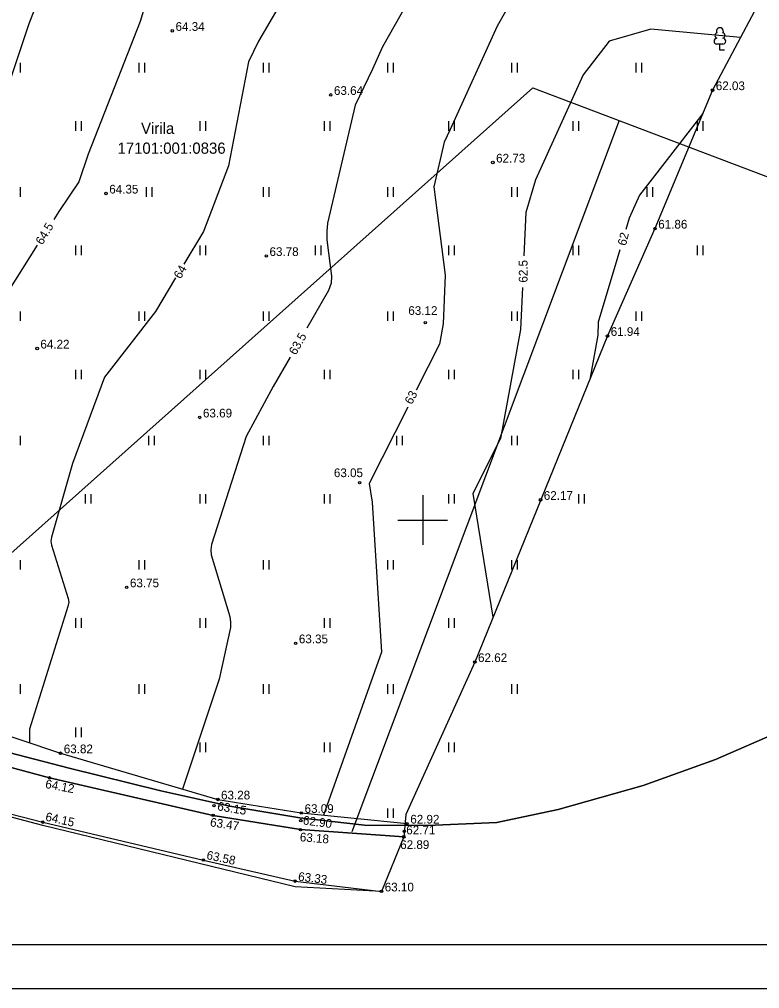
# Model space of a CAD drawing. Extents: x 638774 to 639510, y 6455594 to 6457445.
# Drawn here: x 639317.6 to 639377.1, y 6456862.3 to 6456940.3 of the extents above; entities that cross this region are included whole.
import ezdxf

# ---------------------------------------------------------------- set-up
doc = ezdxf.new("R2010")
doc.units = 0
for name, color, linetype in [('DTRASS', 7, 'Continuous'), ('HALJASTUS', 7, 'Continuous'), ('HORISONTAAL-EH2000', 7, 'Continuous'), ('KORGUS-EH2000', 7, 'Continuous'), ('MOOTPIIR', 7, 'Continuous'), ('PIIR', 7, 'Continuous'), ('PUU', 7, 'Continuous'), ('TEE', 7, 'Continuous'), ('VEEKOGU', 7, 'Continuous'), ('VORK', 7, 'Continuous'), ('VORMISTUS', 7, 'Continuous')]:
    doc.layers.add(name, color=color, linetype=linetype)

msp = doc.modelspace()

# ---------------------------------------------------------------- linework, layer by layer
at = {"layer": 'DTRASS'}
msp.add_line((639365.809, 6456932.157), (639344.298, 6456874.909), dxfattribs=at)
msp.add_lwpolyline([(639304.431, 6456886.243), (639358.871, 6456934.792), (639378.158, 6456927.466)], dxfattribs=at)
at = {"layer": 'HALJASTUS'}
for p, q in [((639317.611, 6456936.787), (639317.611, 6456936.026)), ((639327.156, 6456936.787), (639327.156, 6456936.026)), ((639327.611, 6456936.787), (639327.611, 6456936.026)), ((639337.156, 6456936.787), (639337.156, 6456936.026)), ((639337.611, 6456936.787), (639337.611, 6456936.026)), ((639347.156, 6456936.787), (639347.156, 6456936.026)), ((639347.611, 6456936.787), (639347.611, 6456936.026)), ((639357.156, 6456936.787), (639357.156, 6456936.026)), ((639357.611, 6456936.787), (639357.611, 6456936.026)), ((639367.156, 6456936.787), (639367.156, 6456936.026)), ((639367.611, 6456936.787), (639367.611, 6456936.026)), ((639322.069, 6456932.095), (639322.069, 6456931.334)), ((639322.524, 6456932.095), (639322.524, 6456931.334)), ((639332.069, 6456932.095), (639332.069, 6456931.334)), ((639332.524, 6456932.095), (639332.524, 6456931.334)), ((639342.069, 6456932.095), (639342.069, 6456931.334)), ((639342.524, 6456932.095), (639342.524, 6456931.334)), ((639352.069, 6456932.095), (639352.069, 6456931.334)), ((639352.524, 6456932.095), (639352.524, 6456931.334)), ((639362.069, 6456932.095), (639362.069, 6456931.334)), ((639362.524, 6456932.095), (639362.524, 6456931.334)), ((639372.069, 6456932.095), (639372.069, 6456931.334)), ((639372.524, 6456932.095), (639372.524, 6456931.334)), ((639317.611, 6456926.787), (639317.611, 6456926.026)), ((639327.743, 6456926.787), (639327.743, 6456926.026)), ((639328.198, 6456926.787), (639328.198, 6456926.026)), ((639337.156, 6456926.787), (639337.156, 6456926.026)), ((639337.611, 6456926.787), (639337.611, 6456926.026)), ((639347.156, 6456926.787), (639347.156, 6456926.026)), ((639347.611, 6456926.787), (639347.611, 6456926.026)), ((639357.156, 6456926.787), (639357.156, 6456926.026)), ((639357.611, 6456926.787), (639357.611, 6456926.026)), ((639368.018, 6456926.787), (639368.018, 6456926.026)), ((639368.473, 6456926.787), (639368.473, 6456926.026)), ((639322.069, 6456922.095), (639322.069, 6456921.334)), ((639322.524, 6456922.095), (639322.524, 6456921.334)), ((639332.069, 6456922.095), (639332.069, 6456921.334)), ((639332.524, 6456922.095), (639332.524, 6456921.334)), ((639341.358, 6456922.095), (639341.358, 6456921.334)), ((639341.813, 6456922.095), (639341.813, 6456921.334)), ((639352.069, 6456922.095), (639352.069, 6456921.334)), ((639352.524, 6456922.095), (639352.524, 6456921.334)), ((639362.069, 6456922.095), (639362.069, 6456921.334)), ((639362.524, 6456922.095), (639362.524, 6456921.334)), ((639372.069, 6456922.095), (639372.069, 6456921.334)), ((639372.524, 6456922.095), (639372.524, 6456921.334)), ((639317.611, 6456916.787), (639317.611, 6456916.026)), ((639327.156, 6456916.787), (639327.156, 6456916.026)), ((639327.611, 6456916.787), (639327.611, 6456916.026)), ((639337.156, 6456916.787), (639337.156, 6456916.026)), ((639337.611, 6456916.787), (639337.611, 6456916.026)), ((639347.156, 6456916.787), (639347.156, 6456916.026)), ((639347.611, 6456916.787), (639347.611, 6456916.026)), ((639357.156, 6456916.787), (639357.156, 6456916.026)), ((639357.611, 6456916.787), (639357.611, 6456916.026)), ((639367.156, 6456916.787), (639367.156, 6456916.026)), ((639367.611, 6456916.787), (639367.611, 6456916.026)), ((639322.069, 6456912.095), (639322.069, 6456911.334)), ((639322.524, 6456912.095), (639322.524, 6456911.334)), ((639332.069, 6456912.095), (639332.069, 6456911.334)), ((639332.524, 6456912.095), (639332.524, 6456911.334)), ((639342.069, 6456912.095), (639342.069, 6456911.334)), ((639342.524, 6456912.095), (639342.524, 6456911.334)), ((639352.069, 6456912.095), (639352.069, 6456911.334)), ((639352.524, 6456912.095), (639352.524, 6456911.334)), ((639362.069, 6456912.095), (639362.069, 6456911.334)), ((639362.524, 6456912.095), (639362.524, 6456911.334)), ((639317.611, 6456906.787), (639317.611, 6456906.026)), ((639327.931, 6456906.787), (639327.931, 6456906.026)), ((639328.386, 6456906.787), (639328.386, 6456906.026)), ((639337.156, 6456906.787), (639337.156, 6456906.026)), ((639337.611, 6456906.787), (639337.611, 6456906.026)), ((639347.898, 6456906.787), (639347.898, 6456906.026)), ((639348.353, 6456906.787), (639348.353, 6456906.026)), ((639357.156, 6456906.787), (639357.156, 6456906.026)), ((639357.611, 6456906.787), (639357.611, 6456906.026)), ((639322.851, 6456902.095), (639322.851, 6456901.334)), ((639323.306, 6456902.095), (639323.306, 6456901.334)), ((639332.069, 6456902.095), (639332.069, 6456901.334)), ((639332.524, 6456902.095), (639332.524, 6456901.334)), ((639342.069, 6456902.095), (639342.069, 6456901.334)), ((639342.524, 6456902.095), (639342.524, 6456901.334)), ((639352.069, 6456902.095), (639352.069, 6456901.334)), ((639352.524, 6456902.095), (639352.524, 6456901.334)), ((639362.543, 6456902.095), (639362.543, 6456901.334)), ((639362.998, 6456902.095), (639362.998, 6456901.334)), ((639317.611, 6456896.787), (639317.611, 6456896.026)), ((639327.156, 6456896.787), (639327.156, 6456896.026)), ((639327.611, 6456896.787), (639327.611, 6456896.026)), ((639337.156, 6456896.787), (639337.156, 6456896.026)), ((639337.611, 6456896.787), (639337.611, 6456896.026)), ((639347.156, 6456896.787), (639347.156, 6456896.026)), ((639347.611, 6456896.787), (639347.611, 6456896.026)), ((639357.156, 6456896.787), (639357.156, 6456896.026)), ((639357.611, 6456896.787), (639357.611, 6456896.026)), ((639322.069, 6456892.095), (639322.069, 6456891.334)), ((639322.524, 6456892.095), (639322.524, 6456891.334)), ((639332.069, 6456892.095), (639332.069, 6456891.334)), ((639332.524, 6456892.095), (639332.524, 6456891.334)), ((639342.069, 6456892.095), (639342.069, 6456891.334)), ((639342.524, 6456892.095), (639342.524, 6456891.334)), ((639352.069, 6456892.095), (639352.069, 6456891.334)), ((639352.524, 6456892.095), (639352.524, 6456891.334)), ((639317.611, 6456886.787), (639317.611, 6456886.026)), ((639327.156, 6456886.787), (639327.156, 6456886.026)), ((639327.611, 6456886.787), (639327.611, 6456886.026)), ((639337.156, 6456886.787), (639337.156, 6456886.026)), ((639337.611, 6456886.787), (639337.611, 6456886.026)), ((639347.156, 6456886.787), (639347.156, 6456886.026)), ((639347.611, 6456886.787), (639347.611, 6456886.026)), ((639357.156, 6456886.787), (639357.156, 6456886.026)), ((639357.611, 6456886.787), (639357.611, 6456886.026)), ((639322.069, 6456883.304), (639322.069, 6456882.543)), ((639322.524, 6456883.304), (639322.524, 6456882.543)), ((639332.069, 6456882.095), (639332.069, 6456881.334)), ((639332.524, 6456882.095), (639332.524, 6456881.334)), ((639342.069, 6456882.095), (639342.069, 6456881.334)), ((639342.524, 6456882.095), (639342.524, 6456881.334)), ((639352.069, 6456882.095), (639352.069, 6456881.334)), ((639352.524, 6456882.095), (639352.524, 6456881.334)), ((639347.156, 6456876.787), (639347.156, 6456876.026)), ((639347.611, 6456876.787), (639347.611, 6456876.026))]:
    msp.add_line(p, q, dxfattribs=at)
at = {"layer": 'HORISONTAAL-EH2000'}
for points in [[(639325.394, 6456962.518), (639325.248, 6456961.624), (639325.312, 6456960.773), (639323.483, 6456954.504), (639322.429, 6456952.727), (639319.315, 6456942.486), (639318.316, 6456939.932), (639315.099, 6456930.323), (639313.109, 6456927.377)], [(639334.664, 6456954.099), (639334.516, 6456953.592), (639328.032, 6456942.655), (639327.266, 6456940.138), (639323.084, 6456929.447), (639322.338, 6456927.219), (639320.723, 6456924.829), (639320.314, 6456924.187)], [(639356.603, 6456952.37), (639356.94, 6456950.71), (639356.815, 6456950.186), (639356.473, 6456949.491), (639354.047, 6456947.465), (639350.742, 6456945.108), (639346.759, 6456938.089), (639345.95, 6456936.298), (639344.564, 6456933.4), (639342.353, 6456923.893), (639342.274, 6456923.229), (639342.287, 6456922.551), (639342.666, 6456919.632), (639342.634, 6456919.056), (639342.428, 6456918.467), (639340.69, 6456915.455)], [(639343.155, 6456949.107), (639340.356, 6456944.67), (639336.778, 6456938.534), (639335.992, 6456936.891), (639334.39, 6456928.508), (639332.363, 6456923.225), (639330.775, 6456920.588)], [(639367.233, 6456946.537), (639364.253, 6456944.979), (639363.861, 6456944.641), (639363.08, 6456944.714), (639362.779, 6456944.627), (639358.436, 6456942.919), (639357.323, 6456942.125), (639355.981, 6456939.761), (639352.22, 6456931.433), (639351.731, 6456930.41), (639350.896, 6456926.818), (639351.82, 6456919.709), (639351.64, 6456915.785), (639351.342, 6456914.146), (639349.486, 6456910.465)], [(639375.573, 6456938.837), (639368.346, 6456939.513), (639365, 6456938.552), (639362.898, 6456935.838), (639359.067, 6456927.382), (639358.293, 6456924.767), (639358.132, 6456921.277)], [(639372.536, 6456932.724), (639367.435, 6456926.138), (639366.606, 6456924.309), (639366.335, 6456923.393)], [(639318.995, 6456922.114), (639314.821, 6456915.557), (639311.679, 6456907.275), (639309.788, 6456903.543), (639308.783, 6456900.004), (639308.761, 6456899.579), (639308.848, 6456899.2), (639311.164, 6456894.479), (639312.259, 6456890.984), (639311.503, 6456888.568), (639311.497, 6456884.382)], [(639365.851, 6456921.758), (639364.128, 6456915.936), (639364.079, 6456914.88), (639363.432, 6456911.316)], [(639330.125, 6456919.508), (639328.492, 6456916.796), (639324.415, 6456911.505), (639321.838, 6456904.546), (639320.125, 6456898.616), (639320.092, 6456898.303), (639320.138, 6456897.971), (639321.482, 6456893.68), (639321.529, 6456893.396), (639321.465, 6456893.058), (639318.377, 6456883.186), (639318.375, 6456882.074)], [(639358.015, 6456918.723), (639357.859, 6456915.332), (639356.268, 6456906.57), (639354.038, 6456902.147), (639355.648, 6456892.175)], [(639339.343, 6456913.12), (639337.974, 6456910.746), (639335.801, 6456906.736), (639333.016, 6456898.033), (639332.959, 6456897.598), (639332.995, 6456897.206), (639334.491, 6456892.238), (639334.541, 6456891.797), (639334.525, 6456891.344), (639333.62, 6456887.207), (639330.683, 6456878.353)], [(639348.797, 6456909.099), (639345.692, 6456902.939), (639345.934, 6456901.439), (639346.685, 6456889.365), (639342.029, 6456876.253)]]:
    msp.add_lwpolyline(points, dxfattribs=at)
at = {"layer": 'KORGUS-EH2000'}
for centre in [(639329.858, 6456939.372), (639373.317, 6456934.603), (639342.6, 6456934.219), (639355.644, 6456928.777), (639324.524, 6456926.281), (639368.687, 6456923.461), (639337.416, 6456921.255), (639350.209, 6456915.889), (639364.863, 6456914.823), (639318.984, 6456913.808), (639332.063, 6456908.262), (639344.924, 6456903.012), (639359.48, 6456901.63), (639326.19, 6456894.593), (639339.778, 6456890.089), (639354.191, 6456888.578), (639320.865, 6456881.238), (639319.987, 6456879.253), (639333.516, 6456877.52), (639333.208, 6456877.012), (639333.145, 6456876.236), (639340.236, 6456876.433), (639319.428, 6456875.695), (639340.193, 6456875.82), (639348.742, 6456875.577), (639340.164, 6456875.087), (639348.477, 6456874.513), (639348.521, 6456874.944), (639332.356, 6456872.643), (639339.73, 6456870.946), (639346.685, 6456870.118)]:
    msp.add_circle(centre, 0.1, dxfattribs=at)
at = {"layer": 'MOOTPIIR'}
msp.add_lwpolyline([(639264.017, 6456898.664), (639286.618, 6456955.913), (639299.826, 6456988.011), (639320.048, 6456982.639), (639330.124, 6456979.872), (639339.703, 6456967.954), (639379.523, 6456945.442), (639376.912, 6456941.349), (639373.317, 6456934.603), (639368.687, 6456923.461), (639364.863, 6456914.823), (639354.191, 6456888.578), (639348.637, 6456876.301), (639348.477, 6456874.513), (639346.685, 6456870.118), (639339.751, 6456870.478), (639319.448, 6456875.425), (639278.497, 6456886.23), (639269.887, 6456887.233), (639261.009, 6456895.654)], close=True, dxfattribs=at)
at = {"layer": 'PIIR'}
for points in [[(639378.73, 6456882.99), (639373.56, 6456880.74), (639367.73, 6456878.63), (639360.89, 6456876.71), (639355.97, 6456875.66), (639350.38, 6456875.42), (639345.31, 6456875.44), (639340.12, 6456876.04), (639334.48, 6456876.97), (639328.92, 6456878.22), (639321.55, 6456880.03), (639316.7, 6456881.31), (639282.84, 6456890.37), (639263.01, 6456895.49), (639256.14, 6456897.53), (639244.82, 6456900.72)], [(639244.82, 6456900.72), (639256.14, 6456897.53), (639263.01, 6456895.49), (639282.84, 6456890.37), (639316.7, 6456881.31), (639321.55, 6456880.03), (639328.92, 6456878.22), (639334.48, 6456876.97), (639340.12, 6456876.04), (639345.31, 6456875.44), (639350.38, 6456875.42), (639355.97, 6456875.66), (639360.89, 6456876.71), (639367.73, 6456878.63), (639373.56, 6456880.74), (639378.73, 6456882.99)]]:
    msp.add_lwpolyline(points, dxfattribs=at)
at = {"layer": 'PUU'}
for p, q in [((639374.15, 6456938.299), (639373.67, 6456938.299)), ((639373.91, 6456937.824), (639373.91, 6456938.299)), ((639374.29, 6456937.824), (639373.91, 6456937.824))]:
    msp.add_line(p, q, dxfattribs=at)
for centre, radius, start, end in [((639373.74, 6456938.997), 0.233, 109.02174, 253.14154), ((639373.91, 6456939.344), 0.277, 332.5799, 207.4201), ((639374.08, 6456938.997), 0.233, 286.85082, 70.98591), ((639373.673, 6456938.537), 0.238, 90.0016, 269.3953), ((639374.148, 6456938.537), 0.238, 270.6047, 89.9984)]:
    msp.add_arc(centre, radius, start, end, dxfattribs=at)
at = {"layer": 'TEE'}
for points in [[(639269.124, 6456896.394), (639269.139, 6456894.083), (639271.354, 6456892.132), (639279.284, 6456889.954), (639292.662, 6456886.32), (639306.292, 6456882.922), (639319.987, 6456879.253), (639333.145, 6456876.236), (639340.164, 6456875.087), (639348.477, 6456874.513)], [(639269.887, 6456887.233), (639273.349, 6456887.24), (639278.497, 6456886.23), (639291.812, 6456883.076), (639305.365, 6456879.315), (639319.428, 6456875.695), (639332.356, 6456872.643), (639339.73, 6456870.946), (639346.685, 6456870.118)]]:
    msp.add_lwpolyline(points, dxfattribs=at)
at = {"layer": 'VEEKOGU'}
msp.add_lwpolyline([(639348.477, 6456874.513), (639340.164, 6456875.087), (639333.145, 6456876.236), (639319.987, 6456879.253), (639306.292, 6456882.922), (639292.662, 6456886.32), (639279.284, 6456889.954), (639271.354, 6456892.132), (639270.907, 6456893.654), (639271.465, 6456895.794), (639280.237, 6456892.78), (639294.08, 6456890.076), (639307.906, 6456885.587), (639320.865, 6456881.238), (639333.516, 6456877.52), (639340.236, 6456876.433), (639348.742, 6456875.577)], dxfattribs=at)
at = {"layer": 'VORK'}
for p, q in [((639350, 6456902), (639350, 6456898)), ((639348, 6456900), (639352, 6456900))]:
    msp.add_line(p, q, dxfattribs=at)
at = {"layer": 'VORMISTUS'}
for points in [[(639247.395, 6457010.795), (639247.395, 6456862.295), (639457.395, 6456862.295), (639457.395, 6457010.795)], [(639259.395, 6456865.82), (639259.395, 6457007.27), (639453.895, 6457007.27), (639453.895, 6456865.82)]]:
    msp.add_lwpolyline(points, close=True, dxfattribs=at)

# ---------------------------------------------------------------- texts
at = {"layer": 'HORISONTAAL-EH2000'}
for s, rotation, p in [('64.5', 59.25658, (639319.406, 6456922.096)), ('62', 76.12577, (639366.346, 6456922.039)), ('64', 60.34279, (639330.531, 6456919.357)), ('62.5', 90, (639358.433, 6456919.114)), ('63.5', 60.49916, (639339.794, 6456913.232)), ('63', 62.44636, (639349.123, 6456909.252))]:
    msp.add_text(s, height=0.7, rotation=rotation, dxfattribs=at).set_placement(p)
at = {"layer": 'KORGUS-EH2000'}
for s, p in [(' 64.34', (639329.858, 6456939.372)), (' 62.03', (639373.317, 6456934.603)), (' 63.64', (639342.6, 6456934.219)), (' 62.73', (639355.644, 6456928.777)), (' 64.35', (639324.524, 6456926.281)), (' 61.86', (639368.687, 6456923.461)), (' 63.78', (639337.416, 6456921.255)), (' 63.12', (639348.582, 6456916.512)), (' 61.94', (639364.863, 6456914.823)), (' 64.22', (639318.984, 6456913.808)), (' 63.69', (639332.063, 6456908.262)), (' 63.05', (639342.595, 6456903.459)), (' 62.17', (639359.48, 6456901.63)), (' 63.75', (639326.19, 6456894.593)), (' 63.35', (639339.778, 6456890.089)), (' 62.62', (639354.191, 6456888.578)), (' 63.82', (639320.865, 6456881.238)), (' 63.28', (639333.516, 6456877.52)), (' 63.09', (639340.236, 6456876.433)), (' 62.92', (639348.742, 6456875.577)), (' 62.71', (639348.417, 6456874.71)), (' 62.89', (639347.93, 6456873.531)), (' 63.10', (639346.685, 6456870.118))]:
    msp.add_text(s, height=0.7, dxfattribs=at).set_placement(p)
for s, rotation, p in [(' 64.12', 349.40255, (639319.342, 6456878.498)), (' 63.15', 350.57521, (639333.185, 6456876.698)), (' 64.15', 347.59703, (639319.351, 6456875.874)), (' 63.47', 351.4865, (639332.603, 6456875.402)), (' 62.90', 352.5557, (639340.074, 6456875.548)), (' 63.18', 355.43998, (639339.836, 6456874.181)), (' 63.58', 348.14515, (639332.312, 6456872.779)), (' 63.33', 353.15335, (639339.691, 6456871.021))]:
    msp.add_text(s, height=0.7, rotation=rotation, dxfattribs=at).set_placement(p)
at = {"layer": 'PIIR'}
for s, p in [('Virila', (639327.343, 6456931.081)), ('17101:001:0836', (639325.445, 6456929.482))]:
    msp.add_text(s, height=0.9, dxfattribs=at).set_placement(p)

doc.saveas('drawing.dxf')
